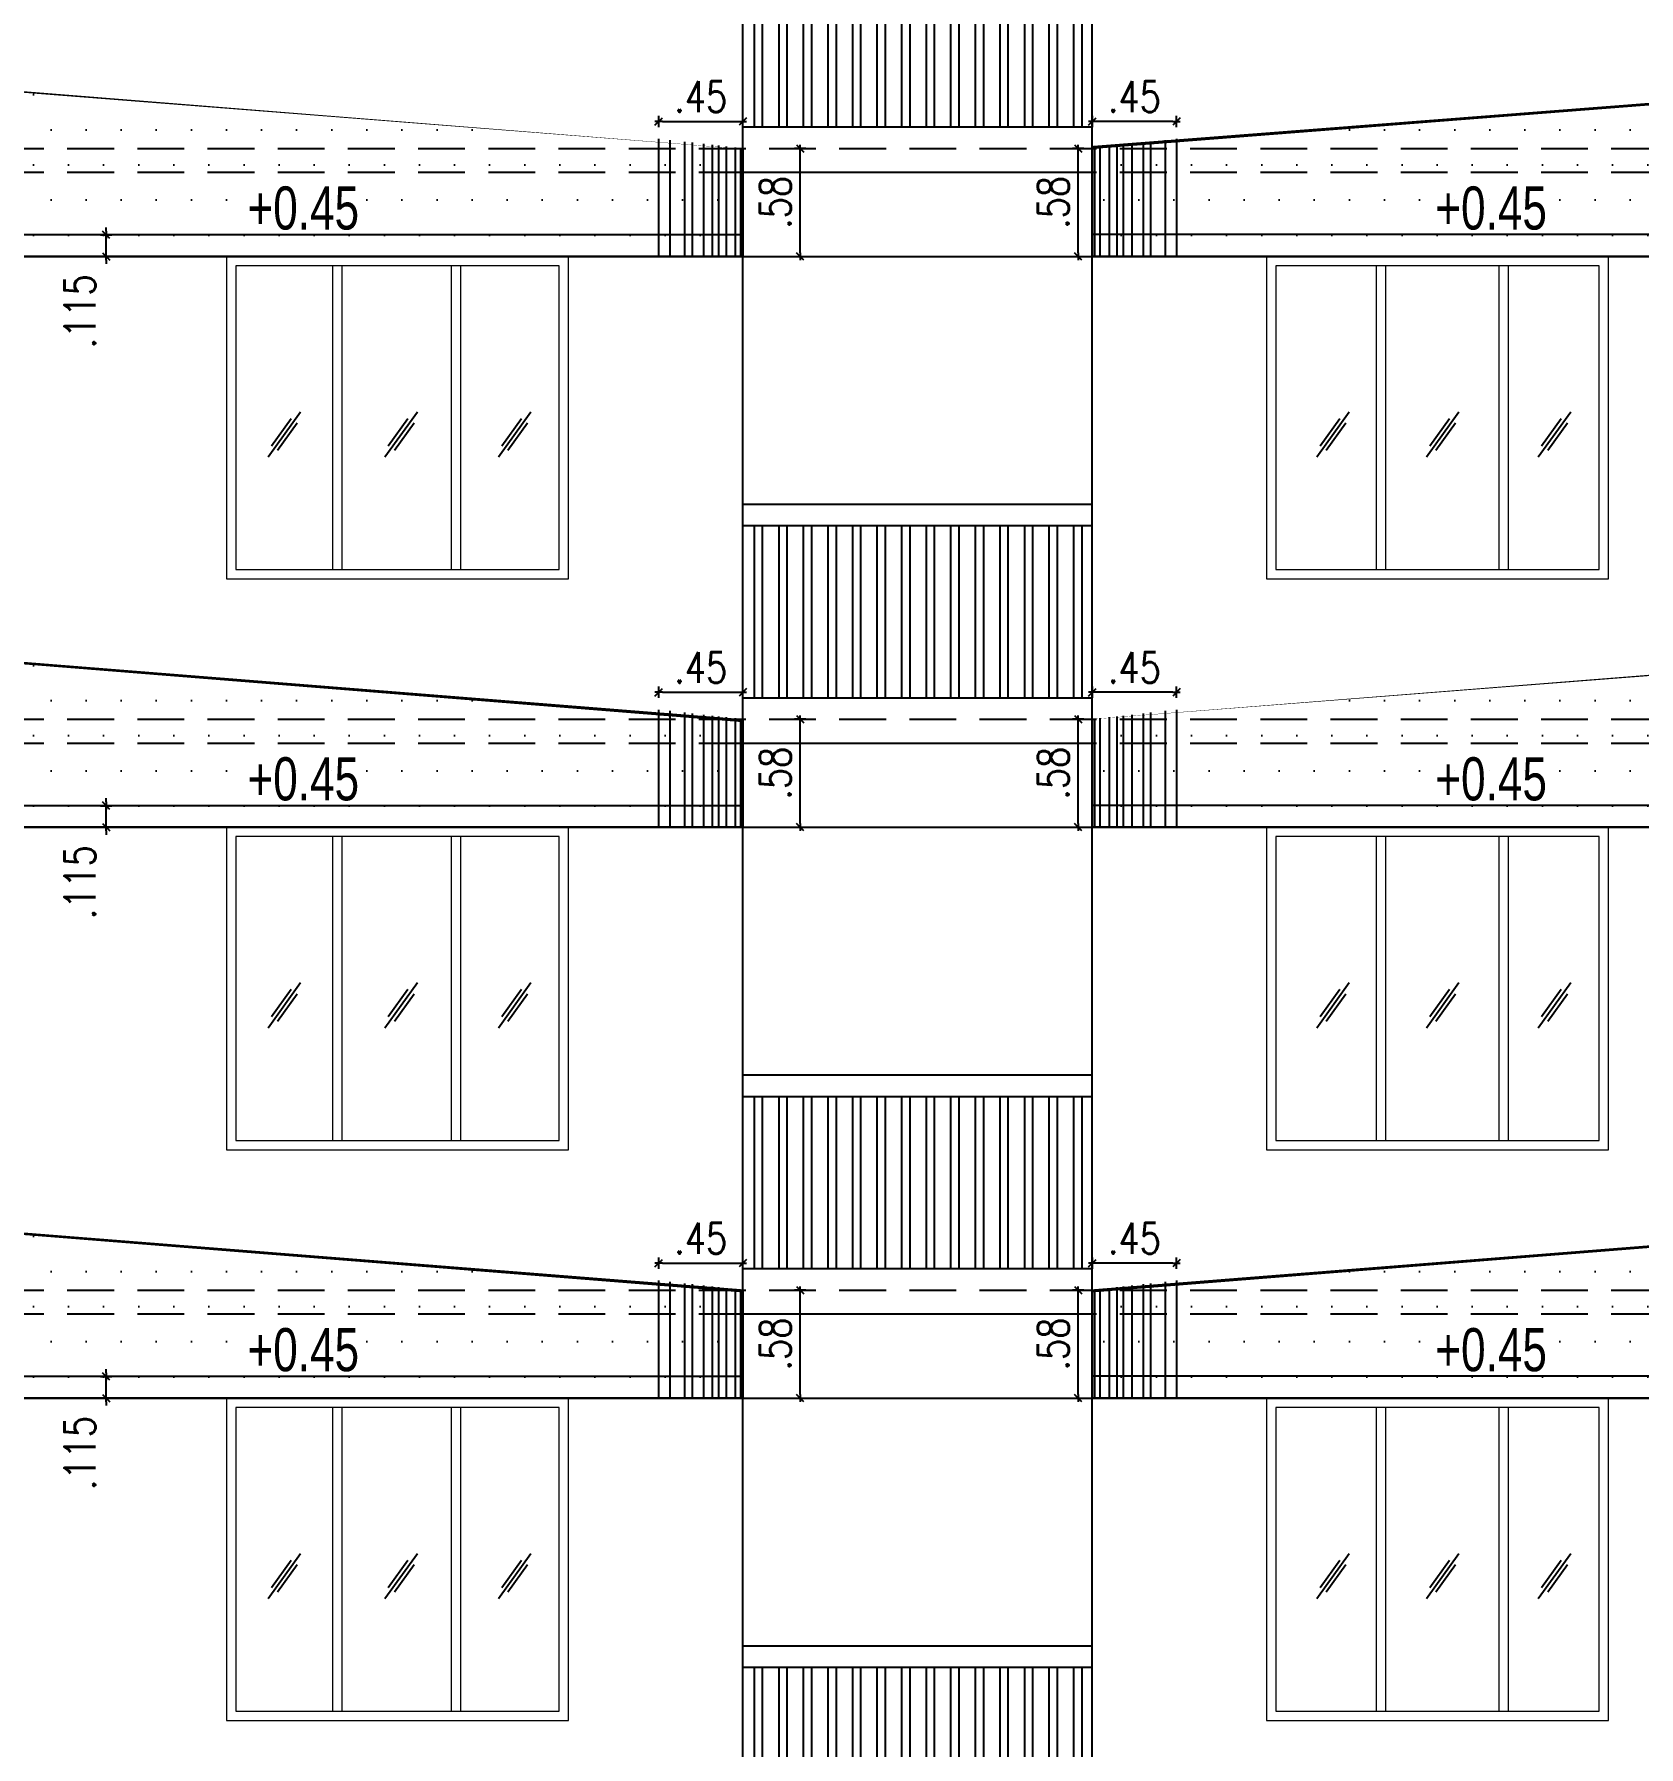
# Model space of a CAD drawing. Header units: inches. Extents: x 14331 to 14549, y 2557 to 2714.
# Drawn here: x 14461.41 to 14469.98, y 2675.95 to 2685.1 of the extents above; entities that cross this region are included whole.
import ezdxf
from ezdxf.enums import TextEntityAlignment as Align

# ---------------------------------------------------------------- set-up
doc = ezdxf.new("R2010")
doc.units = ezdxf.units.IN
doc.header["$LTSCALE"] = 0.25
doc.header["$MEASUREMENT"] = 0
doc.header["$PDMODE"] = 35
doc.linetypes.add('1', pattern=[0])
doc.linetypes.add('DASHEDX2', pattern=[1.5, 1, -0.5])
for name, color, linetype in [('ELE.PROJ.', 1, 'Continuous'), ('GLASS WINDOW', 251, '1'), ('hatch', 251, 'Continuous'), ('proj-internal', 1, 'DASHEDX2'), ('wall', 7, 'Continuous'), ('WORK TEX', 6, 'Continuous'), ('WORKING DIM', 7, 'Continuous')]:
    doc.layers.add(name, color=color, linetype=linetype)
doc.layers.add('WINDOW', color=106, linetype='Continuous', lineweight=13)
doc.styles.add('ARL', font='swisscl_0.ttf')
doc.styles.add('romans', font='romans.shx', dxfattribs={"width": 0.8})
doc.dimstyles.new('121', dxfattribs={"dimscale": 0.1, "dimtxt": 1.65, "dimasz": 0.2, "dimexe": 0.03125, "dimexo": 0.25, "dimgap": 0.5, "dimtad": 1, "dimzin": 4, "dimdsep": 46, "dimtxsty": 'romans', "dimblk1": 'MINITICK', "dimblk2": 'MINITICK', "dimsah": 1, "dimcen": 1, "dimse1": 1, "dimse2": 1, "dimclrd": 252, "dimclre": 256, "dimclrt": 7, "dimadec": 3, "dimazin": 0, "dimtfac": 0.8, "dimtix": 1, "dimtmove": 2, "dimatfit": 3, "dimfxl": 0, "dimtolj": 1, "dimtzin": 3, "dimarcsym": 0})
pattern_1 = [(0, (-426.0942656453099, 41.67428098757273), (0.09375, 0.1875), [0, -0.1875])]
pattern_2 = [(0, (-426.0942656453099, 44.72428098757291), (0.09375, 0.1875), [0, -0.1875])]
pattern_3 = [(0, (-426.0942656453099, 47.77428098757309), (0.09375, 0.1875), [0, -0.1875])]

# ---------------------------------------------------------------- blocks, each defined once
blk = doc.blocks.new('MINITICK')
at = {"color": 7}
for p, q in [((1, 1), (-1, -1)), ((-1, 0), (1, 0)), ((0, -1.5), (0, 1.5))]:
    blk.add_line(p, q, dxfattribs=at)
blk = doc.blocks.new('*D1643')
at = {"layer": 'Defpoints', "color": 0, "transparency": 16777216}
for p in [(14466.98793672139, 2678.387066924358), (14467.06343827724, 2678.387066924358), (14467.06343827724, 2677.810034404047)]:
    blk.add_point(p, dxfattribs=at)
at = {"layer": 'WORKING DIM', "color": 252, "lineweight": -2, "transparency": 16777216}
blk.add_line((14466.98793672139, 2677.830034404047), (14466.98793672139, 2678.367066924358), dxfattribs=at)
at = {"layer": 'WORKING DIM', "color": 252, "lineweight": -2, "transparency": 16777216, "xscale": 0.02, "yscale": 0.02, "zscale": 0.02}
for p, rotation in [((14466.98793672139, 2678.387066924358), 90), ((14466.98793672139, 2677.810034404047), 270)]:
    blk.add_blockref('MINITICK', p, dxfattribs=dict(at, rotation=rotation))
at = {"layer": 'WORKING DIM', "color": 7, "transparency": 16777216, "insert": (14466.85543672139, 2678.098550664205), "char_height": 0.165, "attachment_point": 5, "rotation": 90, "style": 'romans'}
blk.add_mtext('\\A1;.58', dxfattribs=at)
blk = doc.blocks.new('*D1639')
at = {"layer": 'Defpoints', "color": 0, "transparency": 16777216}
for p in [(14465.19606022876, 2678.387066924358), (14465.50256781665, 2678.387066924358), (14465.19606022876, 2677.810034404047)]:
    blk.add_point(p, dxfattribs=at)
at = {"layer": 'WORKING DIM', "color": 252, "lineweight": -2, "transparency": 16777216}
blk.add_line((14465.50256781665, 2677.830034404047), (14465.50256781665, 2678.367066924358), dxfattribs=at)
at = {"layer": 'WORKING DIM', "color": 252, "lineweight": -2, "transparency": 16777216, "xscale": 0.02, "yscale": 0.02, "zscale": 0.02}
for p, rotation in [((14465.50256781665, 2678.387066924358), 90), ((14465.50256781665, 2677.810034404047), 270)]:
    blk.add_blockref('MINITICK', p, dxfattribs=dict(at, rotation=rotation))
at = {"layer": 'WORKING DIM', "color": 7, "transparency": 16777216, "insert": (14465.37006781666, 2678.098550664205), "char_height": 0.165, "attachment_point": 5, "rotation": 90, "style": 'romans'}
blk.add_mtext('\\A1;.58', dxfattribs=at)
blk = doc.blocks.new('*D1644')
at = {"layer": 'Defpoints', "color": 0, "transparency": 16777216}
for p in [(14465.19606022876, 2678.531254137012), (14464.74606022875, 2678.090587413689), (14465.19606022876, 2678.098550664203)]:
    blk.add_point(p, dxfattribs=at)
at = {"layer": 'WORKING DIM', "color": 252, "lineweight": -2, "transparency": 16777216}
blk.add_line((14464.76606022875, 2678.531254137012), (14465.17606022876, 2678.531254137012), dxfattribs=at)
at = {"layer": 'WORKING DIM', "color": 252, "lineweight": -2, "transparency": 16777216, "xscale": 0.02, "yscale": 0.02, "zscale": 0.02, "rotation": 180}
blk.add_blockref('MINITICK', (14464.74606022875, 2678.531254137012), dxfattribs=at)
at = {"layer": 'WORKING DIM', "color": 252, "lineweight": -2, "transparency": 16777216, "xscale": 0.02, "yscale": 0.02, "zscale": 0.02}
blk.add_blockref('MINITICK', (14465.19606022876, 2678.531254137012), dxfattribs=at)
at = {"layer": 'WORKING DIM', "color": 7, "transparency": 16777216, "insert": (14464.97106022876, 2678.663754137012), "char_height": 0.165, "attachment_point": 5, "style": 'romans'}
blk.add_mtext('\\A1;.45', dxfattribs=at)
blk = doc.blocks.new('*D1640')
at = {"layer": 'Defpoints', "color": 0, "transparency": 16777216}
for p in [(14466.98793672139, 2678.387066924358), (14467.06343827724, 2678.387066924358), (14467.06343827724, 2677.810034404047)]:
    blk.add_point(p, dxfattribs=at)
at = {"layer": 'WORKING DIM', "color": 252, "lineweight": -2, "transparency": 16777216}
blk.add_line((14466.98793672139, 2677.830034404047), (14466.98793672139, 2678.367066924358), dxfattribs=at)
at = {"layer": 'WORKING DIM', "color": 252, "lineweight": -2, "transparency": 16777216, "xscale": 0.02, "yscale": 0.02, "zscale": 0.02}
for p, rotation in [((14466.98793672139, 2678.387066924358), 90), ((14466.98793672139, 2677.810034404047), 270)]:
    blk.add_blockref('MINITICK', p, dxfattribs=dict(at, rotation=rotation))
at = {"layer": 'WORKING DIM', "color": 7, "transparency": 16777216, "insert": (14466.85543672139, 2678.098550664205), "char_height": 0.165, "attachment_point": 5, "rotation": 90, "style": 'romans'}
blk.add_mtext('\\A1;.58', dxfattribs=at)
blk = doc.blocks.new('*D1645')
at = {"layer": 'Defpoints', "color": 0, "transparency": 16777216}
for p in [(14467.06343827724, 2678.531254137012), (14467.06343827724, 2678.098550664203), (14467.51343827724, 2678.090587413689)]:
    blk.add_point(p, dxfattribs=at)
at = {"layer": 'WORKING DIM', "color": 252, "lineweight": -2, "transparency": 16777216}
blk.add_line((14467.49343827724, 2678.531254137012), (14467.08343827724, 2678.531254137012), dxfattribs=at)
at = {"layer": 'WORKING DIM', "color": 252, "lineweight": -2, "transparency": 16777216, "xscale": 0.02, "yscale": 0.02, "zscale": 0.02, "rotation": 180}
blk.add_blockref('MINITICK', (14467.06343827724, 2678.531254137012), dxfattribs=at)
at = {"layer": 'WORKING DIM', "color": 252, "lineweight": -2, "transparency": 16777216, "xscale": 0.02, "yscale": 0.02, "zscale": 0.02}
blk.add_blockref('MINITICK', (14467.51343827724, 2678.531254137012), dxfattribs=at)
at = {"layer": 'WORKING DIM', "color": 7, "transparency": 16777216, "insert": (14467.28843827724, 2678.663754137012), "char_height": 0.165, "attachment_point": 5, "style": 'romans'}
blk.add_mtext('\\A1;.45', dxfattribs=at)
blk = doc.blocks.new('*D1656')
at = {"layer": 'Defpoints', "color": 0, "transparency": 16777216}
for p in [(14466.98793672139, 2681.437066924359), (14467.06343827724, 2681.437066924359), (14467.06343827724, 2680.860034404047)]:
    blk.add_point(p, dxfattribs=at)
at = {"layer": 'WORKING DIM', "color": 252, "lineweight": -2, "transparency": 16777216}
blk.add_line((14466.98793672139, 2680.880034404047), (14466.98793672139, 2681.417066924359), dxfattribs=at)
at = {"layer": 'WORKING DIM', "color": 252, "lineweight": -2, "transparency": 16777216, "xscale": 0.02, "yscale": 0.02, "zscale": 0.02}
for p, rotation in [((14466.98793672139, 2681.437066924359), 90), ((14466.98793672139, 2680.860034404047), 270)]:
    blk.add_blockref('MINITICK', p, dxfattribs=dict(at, rotation=rotation))
at = {"layer": 'WORKING DIM', "color": 7, "transparency": 16777216, "insert": (14466.85543672139, 2681.148550664205), "char_height": 0.165, "attachment_point": 5, "rotation": 90, "style": 'romans'}
blk.add_mtext('\\A1;.58', dxfattribs=at)
blk = doc.blocks.new('*D1652')
at = {"layer": 'Defpoints', "color": 0, "transparency": 16777216}
for p in [(14465.19606022876, 2681.437066924359), (14465.50256781665, 2681.437066924359), (14465.19606022876, 2680.860034404047)]:
    blk.add_point(p, dxfattribs=at)
at = {"layer": 'WORKING DIM', "color": 252, "lineweight": -2, "transparency": 16777216}
blk.add_line((14465.50256781665, 2680.880034404047), (14465.50256781665, 2681.417066924359), dxfattribs=at)
at = {"layer": 'WORKING DIM', "color": 252, "lineweight": -2, "transparency": 16777216, "xscale": 0.02, "yscale": 0.02, "zscale": 0.02}
for p, rotation in [((14465.50256781665, 2681.437066924359), 90), ((14465.50256781665, 2680.860034404047), 270)]:
    blk.add_blockref('MINITICK', p, dxfattribs=dict(at, rotation=rotation))
at = {"layer": 'WORKING DIM', "color": 7, "transparency": 16777216, "insert": (14465.37006781666, 2681.148550664205), "char_height": 0.165, "attachment_point": 5, "rotation": 90, "style": 'romans'}
blk.add_mtext('\\A1;.58', dxfattribs=at)
blk = doc.blocks.new('*D1657')
at = {"layer": 'Defpoints', "color": 0, "transparency": 16777216}
for p in [(14465.19606022876, 2681.581254137012), (14464.74606022875, 2681.140587413689), (14465.19606022876, 2681.148550664203)]:
    blk.add_point(p, dxfattribs=at)
at = {"layer": 'WORKING DIM', "color": 252, "lineweight": -2, "transparency": 16777216}
blk.add_line((14464.76606022875, 2681.581254137012), (14465.17606022876, 2681.581254137012), dxfattribs=at)
at = {"layer": 'WORKING DIM', "color": 252, "lineweight": -2, "transparency": 16777216, "xscale": 0.02, "yscale": 0.02, "zscale": 0.02, "rotation": 180}
blk.add_blockref('MINITICK', (14464.74606022875, 2681.581254137012), dxfattribs=at)
at = {"layer": 'WORKING DIM', "color": 252, "lineweight": -2, "transparency": 16777216, "xscale": 0.02, "yscale": 0.02, "zscale": 0.02}
blk.add_blockref('MINITICK', (14465.19606022876, 2681.581254137012), dxfattribs=at)
at = {"layer": 'WORKING DIM', "color": 7, "transparency": 16777216, "insert": (14464.97106022876, 2681.713754137012), "char_height": 0.165, "attachment_point": 5, "style": 'romans'}
blk.add_mtext('\\A1;.45', dxfattribs=at)
blk = doc.blocks.new('*D1653')
at = {"layer": 'Defpoints', "color": 0, "transparency": 16777216}
for p in [(14466.98793672139, 2681.437066924359), (14467.06343827724, 2681.437066924359), (14467.06343827724, 2680.860034404047)]:
    blk.add_point(p, dxfattribs=at)
at = {"layer": 'WORKING DIM', "color": 252, "lineweight": -2, "transparency": 16777216}
blk.add_line((14466.98793672139, 2680.880034404047), (14466.98793672139, 2681.417066924359), dxfattribs=at)
at = {"layer": 'WORKING DIM', "color": 252, "lineweight": -2, "transparency": 16777216, "xscale": 0.02, "yscale": 0.02, "zscale": 0.02}
for p, rotation in [((14466.98793672139, 2681.437066924359), 90), ((14466.98793672139, 2680.860034404047), 270)]:
    blk.add_blockref('MINITICK', p, dxfattribs=dict(at, rotation=rotation))
at = {"layer": 'WORKING DIM', "color": 7, "transparency": 16777216, "insert": (14466.85543672139, 2681.148550664205), "char_height": 0.165, "attachment_point": 5, "rotation": 90, "style": 'romans'}
blk.add_mtext('\\A1;.58', dxfattribs=at)
blk = doc.blocks.new('*D1658')
at = {"layer": 'Defpoints', "color": 0, "transparency": 16777216}
for p in [(14467.06343827724, 2681.581254137012), (14467.06343827724, 2681.148550664203), (14467.51343827724, 2681.140587413689)]:
    blk.add_point(p, dxfattribs=at)
at = {"layer": 'WORKING DIM', "color": 252, "lineweight": -2, "transparency": 16777216}
blk.add_line((14467.49343827724, 2681.581254137012), (14467.08343827724, 2681.581254137012), dxfattribs=at)
at = {"layer": 'WORKING DIM', "color": 252, "lineweight": -2, "transparency": 16777216, "xscale": 0.02, "yscale": 0.02, "zscale": 0.02, "rotation": 180}
blk.add_blockref('MINITICK', (14467.06343827724, 2681.581254137012), dxfattribs=at)
at = {"layer": 'WORKING DIM', "color": 252, "lineweight": -2, "transparency": 16777216, "xscale": 0.02, "yscale": 0.02, "zscale": 0.02}
blk.add_blockref('MINITICK', (14467.51343827724, 2681.581254137012), dxfattribs=at)
at = {"layer": 'WORKING DIM', "color": 7, "transparency": 16777216, "insert": (14467.28843827724, 2681.713754137012), "char_height": 0.165, "attachment_point": 5, "style": 'romans'}
blk.add_mtext('\\A1;.45', dxfattribs=at)
blk = doc.blocks.new('*D1669')
at = {"layer": 'Defpoints', "color": 0, "transparency": 16777216}
for p in [(14466.98793672139, 2684.487066924359), (14467.06343827724, 2684.487066924359), (14467.06343827724, 2683.910034404048)]:
    blk.add_point(p, dxfattribs=at)
at = {"layer": 'WORKING DIM', "color": 252, "lineweight": -2, "transparency": 16777216}
blk.add_line((14466.98793672139, 2683.930034404048), (14466.98793672139, 2684.467066924359), dxfattribs=at)
at = {"layer": 'WORKING DIM', "color": 252, "lineweight": -2, "transparency": 16777216, "xscale": 0.02, "yscale": 0.02, "zscale": 0.02}
for p, rotation in [((14466.98793672139, 2684.487066924359), 90), ((14466.98793672139, 2683.910034404048), 270)]:
    blk.add_blockref('MINITICK', p, dxfattribs=dict(at, rotation=rotation))
at = {"layer": 'WORKING DIM', "color": 7, "transparency": 16777216, "insert": (14466.85543672139, 2684.198550664205), "char_height": 0.165, "attachment_point": 5, "rotation": 90, "style": 'romans'}
blk.add_mtext('\\A1;.58', dxfattribs=at)
blk = doc.blocks.new('*D1665')
at = {"layer": 'Defpoints', "color": 0, "transparency": 16777216}
for p in [(14465.19606022876, 2684.487066924359), (14465.50256781665, 2684.487066924359), (14465.19606022876, 2683.910034404048)]:
    blk.add_point(p, dxfattribs=at)
at = {"layer": 'WORKING DIM', "color": 252, "lineweight": -2, "transparency": 16777216}
blk.add_line((14465.50256781665, 2683.930034404048), (14465.50256781665, 2684.467066924359), dxfattribs=at)
at = {"layer": 'WORKING DIM', "color": 252, "lineweight": -2, "transparency": 16777216, "xscale": 0.02, "yscale": 0.02, "zscale": 0.02}
for p, rotation in [((14465.50256781665, 2684.487066924359), 90), ((14465.50256781665, 2683.910034404048), 270)]:
    blk.add_blockref('MINITICK', p, dxfattribs=dict(at, rotation=rotation))
at = {"layer": 'WORKING DIM', "color": 7, "transparency": 16777216, "insert": (14465.37006781666, 2684.198550664205), "char_height": 0.165, "attachment_point": 5, "rotation": 90, "style": 'romans'}
blk.add_mtext('\\A1;.58', dxfattribs=at)
blk = doc.blocks.new('*D1670')
at = {"layer": 'Defpoints', "color": 0, "transparency": 16777216}
for p in [(14465.19606022876, 2684.631254137012), (14464.74606022875, 2684.190587413689), (14465.19606022876, 2684.198550664203)]:
    blk.add_point(p, dxfattribs=at)
at = {"layer": 'WORKING DIM', "color": 252, "lineweight": -2, "transparency": 16777216}
blk.add_line((14464.76606022875, 2684.631254137012), (14465.17606022876, 2684.631254137012), dxfattribs=at)
at = {"layer": 'WORKING DIM', "color": 252, "lineweight": -2, "transparency": 16777216, "xscale": 0.02, "yscale": 0.02, "zscale": 0.02, "rotation": 180}
blk.add_blockref('MINITICK', (14464.74606022875, 2684.631254137012), dxfattribs=at)
at = {"layer": 'WORKING DIM', "color": 252, "lineweight": -2, "transparency": 16777216, "xscale": 0.02, "yscale": 0.02, "zscale": 0.02}
blk.add_blockref('MINITICK', (14465.19606022876, 2684.631254137012), dxfattribs=at)
at = {"layer": 'WORKING DIM', "color": 7, "transparency": 16777216, "insert": (14464.97106022876, 2684.763754137012), "char_height": 0.165, "attachment_point": 5, "style": 'romans'}
blk.add_mtext('\\A1;.45', dxfattribs=at)
blk = doc.blocks.new('*D1666')
at = {"layer": 'Defpoints', "color": 0, "transparency": 16777216}
for p in [(14466.98793672139, 2684.487066924359), (14467.06343827724, 2684.487066924359), (14467.06343827724, 2683.910034404048)]:
    blk.add_point(p, dxfattribs=at)
at = {"layer": 'WORKING DIM', "color": 252, "lineweight": -2, "transparency": 16777216}
blk.add_line((14466.98793672139, 2683.930034404048), (14466.98793672139, 2684.467066924359), dxfattribs=at)
at = {"layer": 'WORKING DIM', "color": 252, "lineweight": -2, "transparency": 16777216, "xscale": 0.02, "yscale": 0.02, "zscale": 0.02}
for p, rotation in [((14466.98793672139, 2684.487066924359), 90), ((14466.98793672139, 2683.910034404048), 270)]:
    blk.add_blockref('MINITICK', p, dxfattribs=dict(at, rotation=rotation))
at = {"layer": 'WORKING DIM', "color": 7, "transparency": 16777216, "insert": (14466.85543672139, 2684.198550664205), "char_height": 0.165, "attachment_point": 5, "rotation": 90, "style": 'romans'}
blk.add_mtext('\\A1;.58', dxfattribs=at)
blk = doc.blocks.new('*D1671')
at = {"layer": 'Defpoints', "color": 0, "transparency": 16777216}
for p in [(14467.06343827724, 2684.631254137012), (14467.06343827724, 2684.198550664203), (14467.51343827724, 2684.190587413689)]:
    blk.add_point(p, dxfattribs=at)
at = {"layer": 'WORKING DIM', "color": 252, "lineweight": -2, "transparency": 16777216}
blk.add_line((14467.49343827724, 2684.631254137012), (14467.08343827724, 2684.631254137012), dxfattribs=at)
at = {"layer": 'WORKING DIM', "color": 252, "lineweight": -2, "transparency": 16777216, "xscale": 0.02, "yscale": 0.02, "zscale": 0.02, "rotation": 180}
blk.add_blockref('MINITICK', (14467.06343827724, 2684.631254137012), dxfattribs=at)
at = {"layer": 'WORKING DIM', "color": 252, "lineweight": -2, "transparency": 16777216, "xscale": 0.02, "yscale": 0.02, "zscale": 0.02}
blk.add_blockref('MINITICK', (14467.51343827724, 2684.631254137012), dxfattribs=at)
at = {"layer": 'WORKING DIM', "color": 7, "transparency": 16777216, "insert": (14467.28843827724, 2684.763754137012), "char_height": 0.165, "attachment_point": 5, "style": 'romans'}
blk.add_mtext('\\A1;.45', dxfattribs=at)
blk = doc.blocks.new('*D1729')
at = {"layer": 'Defpoints', "color": 0, "transparency": 16777216}
for p in [(14461.7940547702, 2677.925034404047), (14461.99343508949, 2677.925034404047), (14461.99343508949, 2677.810034404047)]:
    blk.add_point(p, dxfattribs=at)
at = {"layer": 'WORKING DIM', "color": 252, "lineweight": -2, "transparency": 16777216}
for p, q in [((14461.7940547702, 2677.945034404047), (14461.7940547702, 2677.965034404046)), ((14461.7940547702, 2677.810034404047), (14461.7940547702, 2677.925034404047)), ((14461.7940547702, 2677.790034404047), (14461.7940547702, 2677.770034404047))]:
    blk.add_line(p, q, dxfattribs=at)
at = {"layer": 'WORKING DIM', "color": 252, "lineweight": -2, "transparency": 16777216, "xscale": 0.02, "yscale": 0.02, "zscale": 0.02}
for p, rotation in [((14461.7940547702, 2677.925034404047), 270), ((14461.7940547702, 2677.810034404047), 90)]:
    blk.add_blockref('MINITICK', p, dxfattribs=dict(at, rotation=rotation))
at = {"layer": 'WORKING DIM', "color": 7, "transparency": 16777216, "insert": (14461.6540547702, 2677.516214337894), "char_height": 0.165, "attachment_point": 5, "rotation": 90, "style": 'romans'}
blk.add_mtext('\\A1;.115', dxfattribs=at)
blk = doc.blocks.new('*D1733')
at = {"layer": 'Defpoints', "color": 0, "transparency": 16777216}
for p in [(14461.7940547702, 2680.975034404047), (14461.99343508949, 2680.975034404047), (14461.99343508949, 2680.860034404047)]:
    blk.add_point(p, dxfattribs=at)
at = {"layer": 'WORKING DIM', "color": 252, "lineweight": -2, "transparency": 16777216}
for p, q in [((14461.7940547702, 2680.995034404047), (14461.7940547702, 2681.015034404047)), ((14461.7940547702, 2680.860034404047), (14461.7940547702, 2680.975034404047)), ((14461.7940547702, 2680.840034404047), (14461.7940547702, 2680.820034404047))]:
    blk.add_line(p, q, dxfattribs=at)
at = {"layer": 'WORKING DIM', "color": 252, "lineweight": -2, "transparency": 16777216, "xscale": 0.02, "yscale": 0.02, "zscale": 0.02}
for p, rotation in [((14461.7940547702, 2680.975034404047), 270), ((14461.7940547702, 2680.860034404047), 90)]:
    blk.add_blockref('MINITICK', p, dxfattribs=dict(at, rotation=rotation))
at = {"layer": 'WORKING DIM', "color": 7, "transparency": 16777216, "insert": (14461.6540547702, 2680.566214337895), "char_height": 0.165, "attachment_point": 5, "rotation": 90, "style": 'romans'}
blk.add_mtext('\\A1;.115', dxfattribs=at)
blk = doc.blocks.new('*D1737')
at = {"layer": 'Defpoints', "color": 0, "transparency": 16777216}
for p in [(14461.7940547702, 2684.025034404047), (14461.99343508949, 2684.025034404047), (14461.99343508949, 2683.910034404047)]:
    blk.add_point(p, dxfattribs=at)
at = {"layer": 'WORKING DIM', "color": 252, "lineweight": -2, "transparency": 16777216}
for p, q in [((14461.7940547702, 2684.045034404047), (14461.7940547702, 2684.065034404047)), ((14461.7940547702, 2683.910034404047), (14461.7940547702, 2684.025034404047)), ((14461.7940547702, 2683.890034404047), (14461.7940547702, 2683.870034404047))]:
    blk.add_line(p, q, dxfattribs=at)
at = {"layer": 'WORKING DIM', "color": 252, "lineweight": -2, "transparency": 16777216, "xscale": 0.02, "yscale": 0.02, "zscale": 0.02}
for p, rotation in [((14461.7940547702, 2684.025034404047), 270), ((14461.7940547702, 2683.910034404047), 90)]:
    blk.add_blockref('MINITICK', p, dxfattribs=dict(at, rotation=rotation))
at = {"layer": 'WORKING DIM', "color": 7, "transparency": 16777216, "insert": (14461.6540547702, 2683.616214337894), "char_height": 0.165, "attachment_point": 5, "rotation": 90, "style": 'romans'}
blk.add_mtext('\\A1;.115', dxfattribs=at)

msp = doc.modelspace()

# ---------------------------------------------------------------- hatches: boundary and pattern name
at = {"layer": 'hatch', "true_color": 0xc7b399}
h = msp.add_hatch(dxfattribs=at)
h.set_pattern_fill('DOTS', color=253, scale=3)
h.set_pattern_definition(pattern_3)
h.paths.add_polyline_path([(14459.47715779127, 2684.937066924357), (14455.21130413381, 2684.937066924357), (14455.21130413381, 2683.910034404047), (14465.19606022885, 2683.910034404047), (14465.19606022877, 2684.487066924357)])
h = msp.add_hatch(dxfattribs=at)
h.set_pattern_fill('DOTS', color=253, scale=3)
h.set_pattern_definition(pattern_3)
h.paths.add_polyline_path([(14477.0481943721, 2684.937066924357), (14472.78234071472, 2684.937066924357), (14467.06343827723, 2684.487066924357), (14467.06343827715, 2683.910034404047), (14477.0481943721, 2683.910034404047)])
h = msp.add_hatch(dxfattribs=at)
h.set_pattern_fill('DOTS', color=253, scale=3)
h.set_pattern_definition(pattern_2)
h.paths.add_polyline_path([(14459.47715779127, 2681.887066924357), (14455.21130413381, 2681.887066924357), (14455.21130413381, 2680.860034404047), (14465.19606022885, 2680.860034404047), (14465.19606022877, 2681.437066924357)])
h = msp.add_hatch(dxfattribs=at)
h.set_pattern_fill('DOTS', color=253, scale=3)
h.set_pattern_definition(pattern_2)
h.paths.add_polyline_path([(14477.0481943721, 2681.887066924357), (14472.78234071472, 2681.887066924357), (14467.06343827723, 2681.437066924357), (14467.06343827715, 2680.860034404047), (14477.0481943721, 2680.860034404047)])
h = msp.add_hatch(dxfattribs=at)
h.set_pattern_fill('DOTS', color=253, scale=3)
h.set_pattern_definition(pattern_1)
h.paths.add_polyline_path([(14459.47715779127, 2678.837066924357), (14455.21130413381, 2678.837066924357), (14455.21130413381, 2677.810034404047), (14465.19606022885, 2677.810034404047), (14465.19606022877, 2678.387066924357)])
h = msp.add_hatch(dxfattribs=at)
h.set_pattern_fill('DOTS', color=253, scale=3)
h.set_pattern_definition(pattern_1)
h.paths.add_polyline_path([(14477.0481943721, 2678.837066924357), (14472.78234071472, 2678.837066924357), (14467.06343827723, 2678.387066924357), (14467.06343827715, 2677.810034404047), (14477.0481943721, 2677.810034404047)])
at = {"layer": 'wall'}
h = msp.add_hatch(dxfattribs=at)
h.set_pattern_fill('ANSI32', color=8, scale=0.35, angle=45)
h.set_pattern_definition([(90, (-39.44178345264118, 66.32786903418673), (-0.13125, 2.775557561562891e-17), []), (90, (-39.39803345271457, 66.37161903411334), (-0.13125, 2.775557561562891e-17), [])])
h.paths.add_polyline_path([(14467.06343827715, 2685.522099444669), (14465.19606022885, 2685.522099444669), (14465.19606022885, 2684.602099444668), (14467.06343827715, 2684.602099444668)])
h = msp.add_hatch(dxfattribs=at)
h.set_pattern_fill('ANSI32', color=8, scale=0.35, angle=45)
h.set_pattern_definition([(90, (-39.44178345264118, 63.27783651387654), (-0.13125, 2.775557561562891e-17), []), (90, (-39.39803345271457, 63.32158651380314), (-0.13125, 2.775557561562891e-17), [])])
h.paths.add_polyline_path([(14467.06343827715, 2682.472066924358), (14465.19606022885, 2682.472066924358), (14465.19606022885, 2681.552066924358), (14467.06343827715, 2681.552066924358)])
h = msp.add_hatch(dxfattribs=at)
h.set_pattern_fill('ANSI32', color=8, scale=0.35, angle=45)
h.set_pattern_definition([(90, (-39.44178345264118, 60.22783651387635), (-0.13125, 2.775557561562891e-17), []), (90, (-39.39803345271457, 60.27158651380296), (-0.13125, 2.775557561562891e-17), [])])
h.paths.add_polyline_path([(14467.06343827715, 2679.422066924358), (14465.19606022885, 2679.422066924358), (14465.19606022885, 2678.502066924358), (14467.06343827715, 2678.502066924358)])
h = msp.add_hatch(dxfattribs=at)
h.set_pattern_fill('ANSI32', color=8, scale=0.35, angle=45)
h.set_pattern_definition([(90, (-39.44178345264118, 57.17783651387617), (-0.13125, 2.775557561562891e-17), []), (90, (-39.39803345271457, 57.22158651380278), (-0.13125, 2.775557561562891e-17), [])])
h.paths.add_polyline_path([(14467.06343827715, 2676.372066924358), (14465.19606022885, 2676.372066924358), (14465.19606022885, 2675.452066924357), (14467.06343827715, 2675.452066924357)])

# ---------------------------------------------------------------- linework, layer by layer
at = {"layer": 'ELE.PROJ.', "color": 8}
for p, q in [((14464.74606022875, 2684.538159232065), (14464.74606022875, 2683.910034404048)), ((14464.80674609574, 2684.531269052089), (14464.80674609574, 2683.910034404048)), ((14467.45275241026, 2684.531269052089), (14467.45275241026, 2683.910034404048)), ((14467.51343827724, 2684.538159232065), (14467.51343827724, 2683.910034404048)), ((14464.88482987085, 2684.522403540389), (14464.88482987085, 2683.910034404048)), ((14464.92477921658, 2684.517867753134), (14464.92477921658, 2683.910034404048)), ((14464.98571191438, 2684.510949548367), (14464.98571191438, 2683.910034404048)), ((14465.03186869778, 2684.505708978188), (14465.03186869778, 2683.910034404048)), ((14465.0653999077, 2684.5019018962), (14465.0653999077, 2683.910034404048)), ((14465.10650741018, 2684.497945933433), (14465.10650741018, 2683.910034404048)), ((14465.15516176331, 2684.492035330532), (14465.15516176331, 2683.910034404048)), ((14465.18399798305, 2684.488532263837), (14465.18399798305, 2683.910034404048)), ((14467.07550052294, 2684.488532263837), (14467.07550052294, 2683.910034404048)), ((14467.10433674268, 2684.492035330532), (14467.10433674268, 2683.910034404048)), ((14467.15299109582, 2684.497945933433), (14467.15299109582, 2683.910034404048)), ((14467.1940985983, 2684.5019018962), (14467.1940985983, 2683.910034404048)), ((14467.22762980821, 2684.505708978188), (14467.22762980821, 2683.910034404048)), ((14467.27378659162, 2684.510949548367), (14467.27378659162, 2683.910034404048)), ((14467.33471928941, 2684.517867753134), (14467.33471928941, 2683.910034404048)), ((14467.37466863515, 2684.522403540389), (14467.37466863515, 2683.910034404048)), ((14464.74606022875, 2681.488159232064), (14464.74606022875, 2680.860034404047)), ((14464.80674609574, 2681.481269052088), (14464.80674609574, 2680.860034404047)), ((14464.88482987085, 2681.472403540389), (14464.88482987085, 2680.860034404047)), ((14464.92477921658, 2681.467867753134), (14464.92477921658, 2680.860034404047)), ((14464.98571191438, 2681.460949548366), (14464.98571191438, 2680.860034404047)), ((14465.03186869778, 2681.455708978188), (14465.03186869778, 2680.860034404047)), ((14465.0653999077, 2681.4519018962), (14465.0653999077, 2680.860034404047)), ((14465.10650741018, 2681.447945933432), (14465.10650741018, 2680.860034404047)), ((14465.15516176331, 2681.442035330532), (14465.15516176331, 2680.860034404047)), ((14465.18399798305, 2681.438532263836), (14465.18399798305, 2680.860034404047)), ((14467.07550052294, 2681.438532263836), (14467.07550052294, 2680.860034404047)), ((14467.10433674268, 2681.442035330532), (14467.10433674268, 2680.860034404047)), ((14467.15299109582, 2681.447945933432), (14467.15299109582, 2680.860034404047)), ((14467.1940985983, 2681.4519018962), (14467.1940985983, 2680.860034404047)), ((14467.22762980821, 2681.455708978188), (14467.22762980821, 2680.860034404047)), ((14467.27378659162, 2681.460949548366), (14467.27378659162, 2680.860034404047)), ((14467.33471928941, 2681.467867753134), (14467.33471928941, 2680.860034404047)), ((14467.37466863515, 2681.472403540389), (14467.37466863515, 2680.860034404047)), ((14467.45275241026, 2681.481269052088), (14467.45275241026, 2680.860034404047)), ((14467.51343827724, 2681.488159232064), (14467.51343827724, 2680.860034404047)), ((14464.74606022875, 2678.438159232064), (14464.74606022875, 2677.810034404047)), ((14464.80674609574, 2678.431269052088), (14464.80674609574, 2677.810034404047)), ((14464.88482987085, 2678.422403540389), (14464.88482987085, 2677.810034404047)), ((14464.92477921658, 2678.417867753134), (14464.92477921658, 2677.810034404047)), ((14464.98571191438, 2678.410949548366), (14464.98571191438, 2677.810034404047)), ((14465.03186869778, 2678.405708978188), (14465.03186869778, 2677.810034404047)), ((14465.0653999077, 2678.401901896199), (14465.0653999077, 2677.810034404047)), ((14465.10650741018, 2678.397945933432), (14465.10650741018, 2677.810034404047)), ((14467.15299109582, 2678.397945933432), (14467.15299109582, 2677.810034404047)), ((14467.1940985983, 2678.401901896199), (14467.1940985983, 2677.810034404047)), ((14467.22762980821, 2678.405708978188), (14467.22762980821, 2677.810034404047)), ((14467.27378659162, 2678.410949548366), (14467.27378659162, 2677.810034404047)), ((14467.33471928941, 2678.417867753134), (14467.33471928941, 2677.810034404047)), ((14467.37466863515, 2678.422403540389), (14467.37466863515, 2677.810034404047)), ((14467.45275241026, 2678.431269052088), (14467.45275241026, 2677.810034404047)), ((14467.51343827724, 2678.438159232064), (14467.51343827724, 2677.810034404047)), ((14465.15516176331, 2678.392035330532), (14465.15516176331, 2677.810034404047)), ((14465.18399798305, 2678.388532263836), (14465.18399798305, 2677.810034404047)), ((14467.07550052294, 2678.388532263836), (14467.07550052294, 2677.810034404047)), ((14467.10433674268, 2678.392035330532), (14467.10433674268, 2677.810034404047))]:
    msp.add_line(p, q, dxfattribs=at)
at = {"layer": 'ELE.PROJ.'}
for p, q in [((14465.19606022885, 2684.025034404047), (14454.76130413382, 2684.025034404047)), ((14467.06343827707, 2684.028713929271), (14477.4981943721, 2684.028713929271)), ((14465.19606022885, 2680.975034404047), (14454.76130413382, 2680.975034404047)), ((14467.06343827707, 2680.978713929271), (14477.4981943721, 2680.978713929271)), ((14465.19606022885, 2677.925034404047), (14454.76130413382, 2677.925034404047)), ((14467.06343827707, 2677.928713929271), (14477.4981943721, 2677.928713929271))]:
    msp.add_line(p, q, dxfattribs=at)
at = {"layer": 'ELE.PROJ.', "const_width": 0.012}
for points in [[(14454.76130413382, 2684.937066924357), (14459.47715779127, 2684.937066924357), (14465.19606022877, 2684.487066924357), (14465.19606022885, 2683.910034404047), (14454.76130413382, 2683.910034404047)], [(14477.49819437218, 2684.937066924357), (14472.78368217803, 2684.937066924357), (14467.06343827723, 2684.487066924357), (14467.06343827715, 2683.910034404047), (14477.49819437218, 2683.910034404047)], [(14454.76130413382, 2681.887066924357), (14459.47715779127, 2681.887066924357), (14465.19606022877, 2681.437066924357), (14465.19606022885, 2680.860034404047), (14454.76130413382, 2680.860034404047)], [(14477.49819437218, 2681.887066924357), (14472.78368217803, 2681.887066924357), (14467.06343827723, 2681.437066924357), (14467.06343827715, 2680.860034404047), (14477.49819437218, 2680.860034404047)], [(14454.76130413382, 2678.837066924357), (14459.47715779127, 2678.837066924357), (14465.19606022877, 2678.387066924357), (14465.19606022885, 2677.810034404047), (14454.76130413382, 2677.810034404047)], [(14477.49819437218, 2678.837066924357), (14472.78368217803, 2678.837066924357), (14467.06343827723, 2678.387066924357), (14467.06343827715, 2677.810034404047), (14477.49819437218, 2677.810034404047)]]:
    msp.add_lwpolyline(points, close=True, dxfattribs=at)
at = {"layer": 'GLASS WINDOW', "color": 4, "ltscale": 200}
for p, q in [((14462.8333498846, 2683.078305235791), (14462.65970405425, 2682.836833545819)), ((14463.4573436474, 2683.078305235791), (14463.28369781706, 2682.836833545819)), ((14464.0638500938, 2683.078305235791), (14463.89020426345, 2682.836833545819)), ((14468.43631800135, 2683.078305235791), (14468.262672171, 2682.836833545819)), ((14469.02220298902, 2683.078305235791), (14468.84855715867, 2682.836833545819)), ((14469.61980607569, 2683.078305235791), (14469.44616024534, 2682.836833545819)), ((14462.78277861555, 2683.042237362394), (14462.6778003216, 2682.896254668766)), ((14462.81525361725, 2683.018884112842), (14462.7102753233, 2682.872901419214)), ((14463.40677237836, 2683.042237362394), (14463.3017940844, 2682.896254668766)), ((14463.43924738006, 2683.018884112842), (14463.3342690861, 2682.872901419214)), ((14464.01327882475, 2683.042237362394), (14463.9083005308, 2682.896254668766)), ((14464.04575382645, 2683.018884112842), (14463.9407755325, 2682.872901419214)), ((14468.38574673231, 2683.042237362394), (14468.28076843835, 2682.896254668766)), ((14468.41822173401, 2683.018884112842), (14468.31324344005, 2682.872901419214)), ((14468.97163171997, 2683.042237362394), (14468.86665342602, 2682.896254668766)), ((14469.00410672167, 2683.018884112842), (14468.89912842772, 2682.872901419214)), ((14469.56923480665, 2683.042237362394), (14469.46425651269, 2682.896254668766)), ((14469.60170980835, 2683.018884112842), (14469.49673151439, 2682.872901419214)), ((14462.8333498846, 2680.02830523579), (14462.65970405425, 2679.786833545819)), ((14462.78277861555, 2679.992237362394), (14462.6778003216, 2679.846254668766)), ((14462.81525361725, 2679.968884112842), (14462.7102753233, 2679.822901419214)), ((14463.4573436474, 2680.02830523579), (14463.28369781706, 2679.786833545819)), ((14463.40677237836, 2679.992237362394), (14463.3017940844, 2679.846254668766)), ((14463.43924738006, 2679.968884112842), (14463.3342690861, 2679.822901419214)), ((14464.0638500938, 2680.02830523579), (14463.89020426345, 2679.786833545819)), ((14464.01327882475, 2679.992237362394), (14463.9083005308, 2679.846254668766)), ((14464.04575382645, 2679.968884112842), (14463.9407755325, 2679.822901419214)), ((14468.43631800135, 2680.02830523579), (14468.262672171, 2679.786833545819)), ((14468.38574673231, 2679.992237362394), (14468.28076843835, 2679.846254668766)), ((14468.41822173401, 2679.968884112842), (14468.31324344005, 2679.822901419214)), ((14469.02220298902, 2680.02830523579), (14468.84855715867, 2679.786833545819)), ((14468.97163171997, 2679.992237362394), (14468.86665342602, 2679.846254668766)), ((14469.00410672167, 2679.968884112842), (14468.89912842772, 2679.822901419214)), ((14469.61980607569, 2680.02830523579), (14469.44616024534, 2679.786833545819)), ((14469.56923480665, 2679.992237362394), (14469.46425651269, 2679.846254668766)), ((14469.60170980835, 2679.968884112842), (14469.49673151439, 2679.822901419214)), ((14462.8333498846, 2676.97830523579), (14462.65970405425, 2676.736833545819)), ((14462.78277861555, 2676.942237362394), (14462.6778003216, 2676.796254668766)), ((14463.4573436474, 2676.97830523579), (14463.28369781706, 2676.736833545819)), ((14463.40677237836, 2676.942237362394), (14463.3017940844, 2676.796254668766)), ((14464.0638500938, 2676.97830523579), (14463.89020426345, 2676.736833545819)), ((14464.01327882475, 2676.942237362394), (14463.9083005308, 2676.796254668766)), ((14468.43631800135, 2676.97830523579), (14468.262672171, 2676.736833545819)), ((14468.38574673231, 2676.942237362394), (14468.28076843835, 2676.796254668766)), ((14469.02220298902, 2676.97830523579), (14468.84855715867, 2676.736833545819)), ((14468.97163171997, 2676.942237362394), (14468.86665342602, 2676.796254668766)), ((14469.61980607569, 2676.97830523579), (14469.44616024534, 2676.736833545819)), ((14469.56923480665, 2676.942237362394), (14469.46425651269, 2676.796254668766)), ((14462.81525361725, 2676.918884112842), (14462.7102753233, 2676.772901419214)), ((14463.43924738006, 2676.918884112842), (14463.3342690861, 2676.772901419214)), ((14464.04575382645, 2676.918884112842), (14463.9407755325, 2676.772901419214)), ((14468.41822173401, 2676.918884112842), (14468.31324344005, 2676.772901419214)), ((14469.00410672167, 2676.918884112842), (14468.89912842772, 2676.772901419214)), ((14469.60170980835, 2676.918884112842), (14469.49673151439, 2676.772901419214))]:
    msp.add_line(p, q, dxfattribs=at)
at = {"layer": 'proj-internal', "color": 251}
for p, q in [((14455.21130413381, 2684.487099444668), (14477.0481943721, 2684.487099444668)), ((14455.21130413381, 2684.360066924358), (14477.0481943721, 2684.360066924358)), ((14455.21130413381, 2681.437066924358), (14477.0481943721, 2681.437066924358)), ((14455.21130413381, 2681.310034404048), (14477.0481943721, 2681.310034404048)), ((14455.21130413381, 2678.387066924358), (14477.0481943721, 2678.387066924358)), ((14455.21130413381, 2678.260034404047), (14477.0481943721, 2678.260034404047))]:
    msp.add_line(p, q, dxfattribs=at)
at = {"layer": 'wall'}
for p, q in [((14465.19606022885, 2650.610066924358), (14465.19606022885, 2691.737034404047)), ((14467.06343827714, 2650.610066924358), (14467.06343827714, 2690.587034404047))]:
    msp.add_line(p, q, dxfattribs=at)
at = {"layer": 'wall', "color": 8}
for p, q in [((14465.19606022885, 2684.602099444668), (14467.06343827715, 2684.602099444668)), ((14465.19606022885, 2684.360034404047), (14467.06343827715, 2684.360034404047)), ((14465.19606022885, 2683.910034404048), (14467.06343827715, 2683.910034404048)), ((14465.19606022885, 2682.587066924358), (14467.06343827715, 2682.587066924358)), ((14465.19606022885, 2682.472066924358), (14467.06343827715, 2682.472066924358)), ((14465.19606022885, 2681.552066924358), (14467.06343827715, 2681.552066924358)), ((14465.19606022885, 2681.310034404047), (14467.06343827715, 2681.310034404047)), ((14465.19606022885, 2680.860034404047), (14467.06343827715, 2680.860034404047)), ((14465.19606022885, 2679.537066924358), (14467.06343827715, 2679.537066924358)), ((14465.19606022885, 2679.422066924358), (14467.06343827715, 2679.422066924358)), ((14465.19606022885, 2678.502066924358), (14467.06343827715, 2678.502066924358)), ((14465.19606022885, 2678.260034404047), (14467.06343827715, 2678.260034404047)), ((14465.19606022885, 2677.810034404047), (14467.06343827715, 2677.810034404047)), ((14465.19606022885, 2676.487066924358), (14467.06343827715, 2676.487066924358)), ((14465.19606022885, 2676.372066924358), (14467.06343827715, 2676.372066924358))]:
    msp.add_line(p, q, dxfattribs=at)
at = {"layer": 'WINDOW'}
for p, q in [((14463.00436394449, 2683.860034404048), (14463.00436394449, 2682.237066924358)), ((14463.05436394449, 2683.860034404048), (14463.05436394449, 2682.237066924358)), ((14463.63693041746, 2683.860034404048), (14463.63693041746, 2682.237066924358)), ((14463.68693041746, 2683.860034404048), (14463.68693041746, 2682.237066924358)), ((14468.57994285283, 2683.860034404048), (14468.57994285283, 2682.237066924358)), ((14468.62994285283, 2683.860034404048), (14468.62994285283, 2682.237066924358)), ((14469.23608526264, 2683.860034404048), (14469.23608526264, 2682.237066924358)), ((14469.28608526264, 2683.860034404048), (14469.28608526264, 2682.237066924358)), ((14463.00436394449, 2680.810034404048), (14463.00436394449, 2679.187066924358)), ((14463.05436394449, 2680.810034404048), (14463.05436394449, 2679.187066924358)), ((14463.63693041746, 2680.810034404048), (14463.63693041746, 2679.187066924358)), ((14463.68693041746, 2680.810034404048), (14463.68693041746, 2679.187066924358)), ((14468.57994285283, 2680.810034404048), (14468.57994285283, 2679.187066924358)), ((14468.62994285283, 2680.810034404048), (14468.62994285283, 2679.187066924358)), ((14469.23608526264, 2680.810034404048), (14469.23608526264, 2679.187066924358)), ((14469.28608526264, 2680.810034404048), (14469.28608526264, 2679.187066924358)), ((14463.00436394449, 2677.760034404047), (14463.00436394449, 2676.137066924358)), ((14463.05436394449, 2677.760034404047), (14463.05436394449, 2676.137066924358)), ((14463.63693041746, 2677.760034404047), (14463.63693041746, 2676.137066924358)), ((14463.68693041746, 2677.760034404047), (14463.68693041746, 2676.137066924358)), ((14468.57994285283, 2677.760034404047), (14468.57994285283, 2676.137066924358)), ((14468.62994285283, 2677.760034404047), (14468.62994285283, 2676.137066924358)), ((14469.23608526264, 2677.760034404047), (14469.23608526264, 2676.137066924358)), ((14469.28608526264, 2677.760034404047), (14469.28608526264, 2676.137066924358))]:
    msp.add_line(p, q, dxfattribs=at)
for points in [[(14462.43752364428, 2682.187066924358), (14464.26545047301, 2682.187066924358), (14464.26545047301, 2683.910034404048), (14462.43752364428, 2683.910034404048)], [(14467.99404803266, 2682.187066924358), (14469.8219748614, 2682.187066924358), (14469.8219748614, 2683.910034404048), (14467.99404803266, 2683.910034404048)], [(14462.48752364428, 2682.237066924358), (14464.21545047301, 2682.237066924358), (14464.21545047301, 2683.860034404048), (14462.48752364428, 2683.860034404048)], [(14468.04404803266, 2682.237066924358), (14469.7719748614, 2682.237066924358), (14469.7719748614, 2683.860034404048), (14468.04404803266, 2683.860034404048)], [(14462.43752364428, 2679.137066924358), (14464.26545047301, 2679.137066924358), (14464.26545047301, 2680.860034404048), (14462.43752364428, 2680.860034404048)], [(14462.48752364428, 2679.187066924358), (14464.21545047301, 2679.187066924358), (14464.21545047301, 2680.810034404048), (14462.48752364428, 2680.810034404048)], [(14467.99404803266, 2679.137066924358), (14469.8219748614, 2679.137066924358), (14469.8219748614, 2680.860034404048), (14467.99404803266, 2680.860034404048)], [(14468.04404803266, 2679.187066924358), (14469.7719748614, 2679.187066924358), (14469.7719748614, 2680.810034404048), (14468.04404803266, 2680.810034404048)], [(14462.43752364428, 2676.087066924358), (14464.26545047301, 2676.087066924358), (14464.26545047301, 2677.810034404048), (14462.43752364428, 2677.810034404048)], [(14462.48752364428, 2676.137066924358), (14464.21545047301, 2676.137066924358), (14464.21545047301, 2677.760034404047), (14462.48752364428, 2677.760034404047)], [(14467.99404803266, 2676.087066924358), (14469.8219748614, 2676.087066924358), (14469.8219748614, 2677.810034404048), (14467.99404803266, 2677.810034404048)], [(14468.04404803266, 2676.137066924358), (14469.7719748614, 2676.137066924358), (14469.7719748614, 2677.760034404047), (14468.04404803266, 2677.760034404047)]]:
    msp.add_lwpolyline(points, close=True, dxfattribs=at)

# ---------------------------------------------------------------- texts
at = {"layer": 'WORK TEX', "color": 7, "style": 'ARL'}
for p in [(14462.88022161207, 2684.168804229715), (14469.22696870791, 2684.168804229715), (14462.88022161207, 2681.118804229714), (14469.22696870791, 2681.118804229714), (14462.88022161207, 2678.068804229714), (14469.22696870791, 2678.068804229714)]:
    msp.add_text('+0.45 ', height=0.23, dxfattribs=at).set_placement(p, align=Align.MIDDLE_CENTER)

# ---------------------------------------------------------------- dimensions: what is measured, and where the dimension line sits
at = {"layer": 'WORKING DIM'}
for base, p1, p2, picture, middle in [((14465.19606022876, 2684.631254137012), (14464.74606022875, 2684.190587413689), (14465.19606022876, 2684.198550664203), '*D1670', (14464.97106022876, 2684.763754137012)), ((14465.19606022876, 2681.581254137012), (14464.74606022875, 2681.140587413689), (14465.19606022876, 2681.148550664203), '*D1657', (14464.97106022876, 2681.713754137012)), ((14465.19606022876, 2678.531254137012), (14464.74606022875, 2678.090587413689), (14465.19606022876, 2678.098550664203), '*D1644', (14464.97106022876, 2678.663754137012))]:
    dim = msp.add_linear_dim(base=base, p1=p1, p2=p2, dimstyle='121', override={"dimfxl": 0.18, "dimfxlon": 1}, dxfattribs=at)
    dim.commit()
    dim.dimension.update_dxf_attribs({"geometry": picture, "text_midpoint": middle})
for base, p1, p2, angle, picture, middle in [((14467.06343827724, 2684.631254137012), (14467.51343827724, 2684.190587413689), (14467.06343827724, 2684.198550664203), 180, '*D1671', (14467.28843827724, 2684.763754137012)), ((14465.50256781665, 2684.487066924359), (14465.19606022876, 2683.910034404048), (14465.19606022876, 2684.487066924359), 90, '*D1665', (14465.37006781666, 2684.198550664205)), ((14466.98793672139, 2684.487066924359), (14467.06343827724, 2683.910034404048), (14467.06343827724, 2684.487066924359), 90, '*D1669', (14466.85543672139, 2684.198550664205)), ((14466.98793672139, 2684.487066924359), (14467.06343827724, 2683.910034404048), (14467.06343827724, 2684.487066924359), 90, '*D1666', (14466.85543672139, 2684.198550664205)), ((14467.06343827724, 2681.581254137012), (14467.51343827724, 2681.140587413689), (14467.06343827724, 2681.148550664203), 180, '*D1658', (14467.28843827724, 2681.713754137012)), ((14465.50256781665, 2681.437066924359), (14465.19606022876, 2680.860034404047), (14465.19606022876, 2681.437066924359), 90, '*D1652', (14465.37006781666, 2681.148550664205)), ((14466.98793672139, 2681.437066924359), (14467.06343827724, 2680.860034404047), (14467.06343827724, 2681.437066924359), 90, '*D1656', (14466.85543672139, 2681.148550664205)), ((14466.98793672139, 2681.437066924359), (14467.06343827724, 2680.860034404047), (14467.06343827724, 2681.437066924359), 90, '*D1653', (14466.85543672139, 2681.148550664205)), ((14467.06343827724, 2678.531254137012), (14467.51343827724, 2678.090587413689), (14467.06343827724, 2678.098550664203), 180, '*D1645', (14467.28843827724, 2678.663754137012)), ((14465.50256781665, 2678.387066924358), (14465.19606022876, 2677.810034404047), (14465.19606022876, 2678.387066924358), 90, '*D1639', (14465.37006781666, 2678.098550664205)), ((14466.98793672139, 2678.387066924358), (14467.06343827724, 2677.810034404047), (14467.06343827724, 2678.387066924358), 90, '*D1643', (14466.85543672139, 2678.098550664205)), ((14466.98793672139, 2678.387066924358), (14467.06343827724, 2677.810034404047), (14467.06343827724, 2678.387066924358), 90, '*D1640', (14466.85543672139, 2678.098550664205))]:
    dim = msp.add_linear_dim(base=base, p1=p1, p2=p2, angle=angle, dimstyle='121', override={"dimfxl": 0.18, "dimfxlon": 1}, dxfattribs=at)
    dim.commit()
    dim.dimension.update_dxf_attribs({"geometry": picture, "text_midpoint": middle})
for base, p1, p2, picture, middle in [((14461.7940547702, 2684.025034404047), (14461.99343508949, 2683.910034404047), (14461.99343508949, 2684.025034404047), '*D1737', (14461.6540547702, 2683.616214337894)), ((14461.7940547702, 2680.975034404047), (14461.99343508949, 2680.860034404047), (14461.99343508949, 2680.975034404047), '*D1733', (14461.6540547702, 2680.566214337895)), ((14461.7940547702, 2677.925034404047), (14461.99343508949, 2677.810034404047), (14461.99343508949, 2677.925034404047), '*D1729', (14461.6540547702, 2677.516214337894))]:
    dim = msp.add_linear_dim(base=base, p1=p1, p2=p2, angle=90, text='.115', dimstyle='121', override={"dimfxl": 0.18, "dimfxlon": 1}, dxfattribs=at)
    dim.commit()
    dim.dimension.update_dxf_attribs({"geometry": picture, "text_midpoint": middle, "dimtype": 160})

doc.saveas('drawing.dxf')
